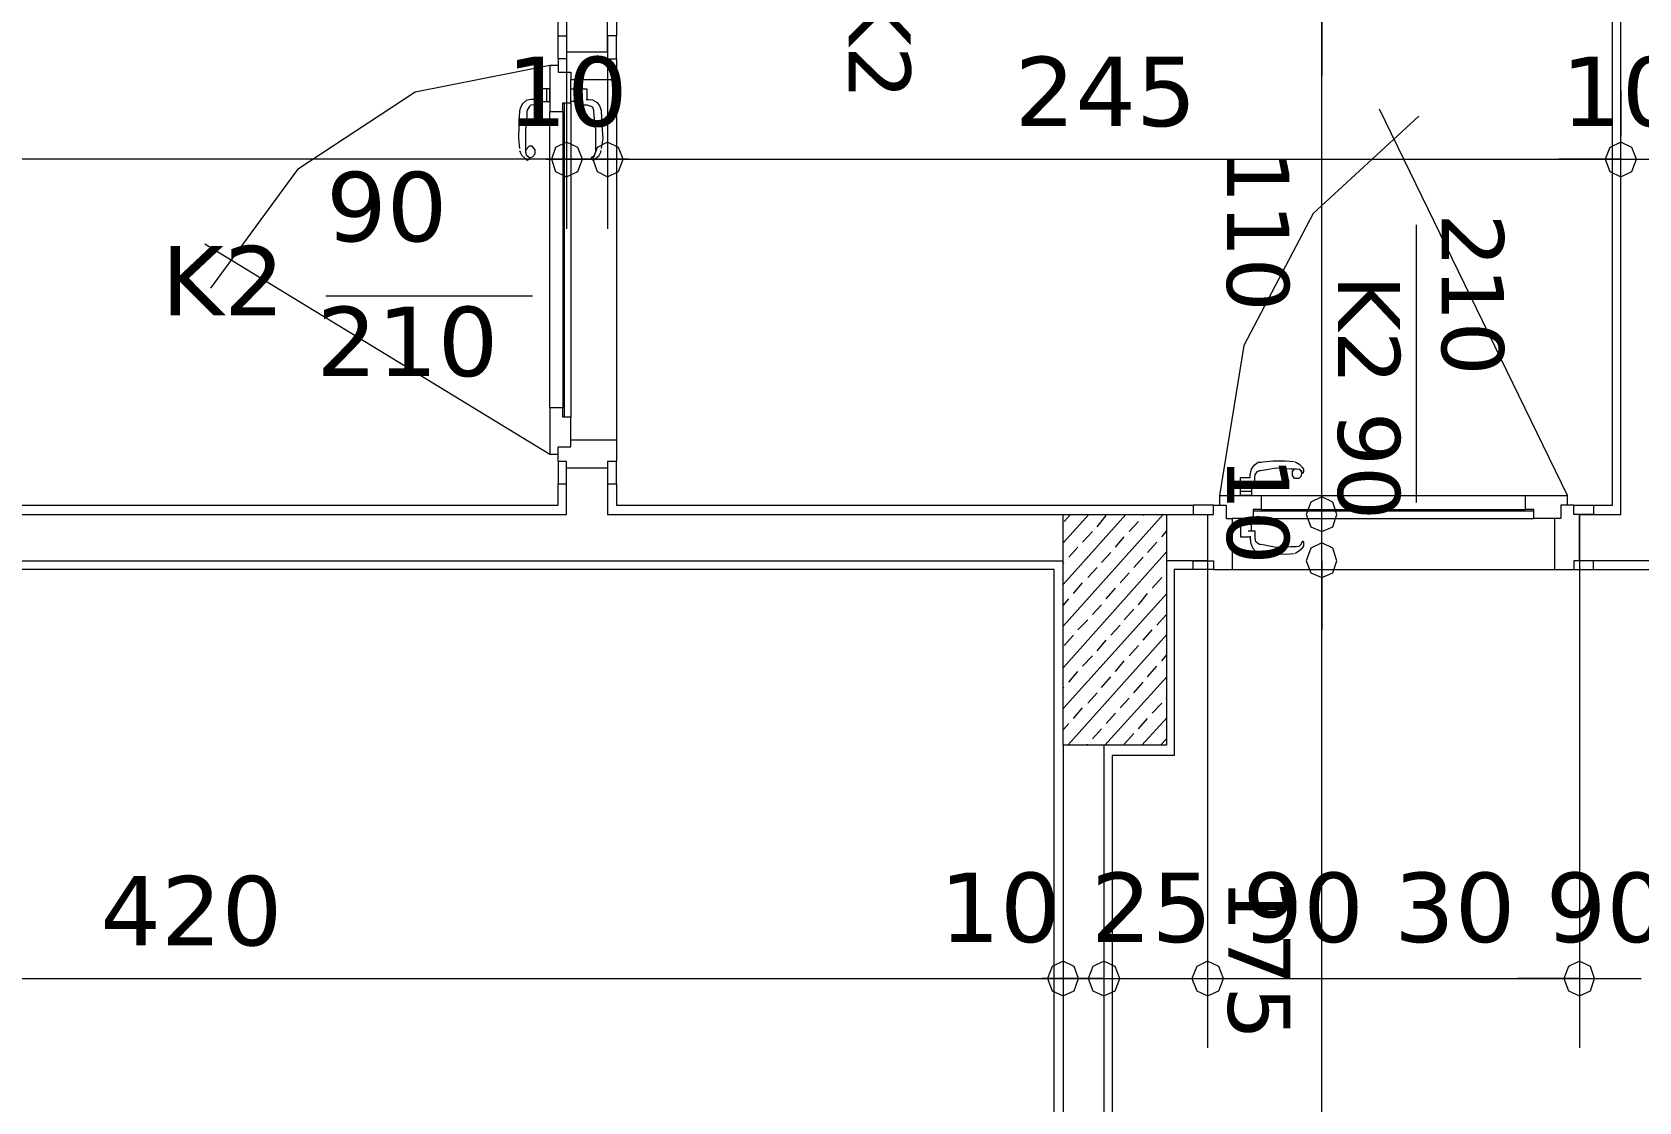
# Model space of a CAD drawing. Header units: millimetres. Extents: x 1.23 to 6.48, y 0.82 to 9.22.
# Drawn here: x 3.178 to 4.393, y 6.322 to 7.132 of the extents above; entities that cross this region are included whole.
import ezdxf

# ---------------------------------------------------------------- set-up
doc = ezdxf.new("R2010")
doc.units = ezdxf.units.MM
doc.layers.add('PDF_Geometry', color=7, linetype='Continuous', true_color=0x66ccff)
doc.layers.add('PDF_Text', color=7, linetype='Continuous')
doc.styles.add('PDF Verdana', font='verdana.ttf')

msp = doc.modelspace()

# ---------------------------------------------------------------- linework, layer by layer
at = {"layer": 'PDF_Geometry', "color": 5, "lineweight": 5}
for p, q in [((3.5823, 7.7114), (3.5823, 7.1168)), ((3.576, 7.1288), (3.576, 7.7049)), ((3.6133, 7.1168), (3.6133, 7.1519)), ((4.3797, 6.7669), (4.3797, 7.1519)), ((3.62, 7.1452), (3.62, 7.1288)), ((4.3734, 6.774), (4.3734, 7.1452)), ((3.5823, 7.1168), (3.6133, 7.1168)), ((3.5823, 6.7669), (3.5823, 6.802)), ((3.5823, 6.802), (3.6133, 6.802)), ((3.6133, 6.802), (3.6133, 6.7669)), ((3.576, 6.774), (3.576, 6.79)), ((3.62, 6.79), (3.62, 6.774)), ((2.6507, 6.774), (3.576, 6.774)), ((3.62, 6.774), (4.0561, 6.774)), ((4.3591, 6.774), (4.3734, 6.774)), ((2.7383, 6.7669), (3.5823, 6.7669)), ((3.6133, 6.7669), (3.9579, 6.7669)), ((4.036, 6.7669), (4.0671, 6.7669)), ((4.0671, 6.7669), (4.0671, 6.7318)), ((4.3484, 6.7318), (4.3484, 6.7669)), ((4.3484, 6.7669), (4.3797, 6.7669)), ((2.7383, 6.7318), (3.9579, 6.7318)), ((3.9512, 6.7253), (2.7442, 6.7253)), ((3.9512, 6.1422), (3.9512, 6.7253)), ((4.0671, 6.7318), (4.036, 6.7318)), ((4.0561, 6.7253), (4.0418, 6.7253)), ((4.0418, 6.7253), (4.0418, 6.5846)), ((4.3797, 6.7318), (4.3484, 6.7318)), ((4.3591, 6.7253), (4.4312, 6.7253)), ((4.411, 6.7318), (4.3797, 6.7318)), ((3.9579, 6.5922), (3.9579, 6.1474)), ((3.9887, 6.5922), (3.9887, 6.1527)), ((4.0418, 6.5846), (3.995, 6.5846)), ((3.995, 6.5846), (3.995, 6.1474))]:
    msp.add_line(p, q, dxfattribs=at)
at = {"layer": 'PDF_Geometry', "color": 7, "lineweight": 5}
for p, q in [((4.1535, 6.7146), (4.1535, 7.2046)), ((4.1535, 7.1519), (4.1535, 7.099)), ((3.5823, 7.1115), (3.5823, 6.9829)), ((3.6133, 7.1168), (3.6133, 6.9829)), ((4.3797, 7.0879), (4.3797, 7.053)), ((4.3797, 7.053), (4.3797, 7.0879)), ((3.574, 7.0445), (3.5709, 7.0356)), ((3.574, 7.0445), (3.5709, 7.0356)), ((3.5823, 7.0485), (3.574, 7.0445)), ((3.5823, 7.0485), (3.574, 7.0445)), ((3.5907, 7.0445), (3.5823, 7.0485)), ((3.5907, 7.0445), (3.5823, 7.0485)), ((3.5943, 7.0356), (3.5907, 7.0445)), ((3.5943, 7.0356), (3.5907, 7.0445)), ((3.6054, 7.0445), (3.6021, 7.0356)), ((3.6054, 7.0445), (3.6021, 7.0356)), ((3.6133, 7.0485), (3.6054, 7.0445)), ((3.6133, 7.0485), (3.6054, 7.0445)), ((3.6216, 7.0445), (3.6133, 7.0485)), ((3.6216, 7.0445), (3.6133, 7.0485)), ((3.6252, 7.0356), (3.6216, 7.0445)), ((3.6252, 7.0356), (3.6216, 7.0445)), ((4.3714, 7.0445), (4.3678, 7.0356)), ((4.3714, 7.0445), (4.3678, 7.0356)), ((4.3797, 7.0485), (4.3714, 7.0445)), ((4.3797, 7.0485), (4.3714, 7.0445)), ((4.388, 7.0445), (4.3797, 7.0485)), ((4.388, 7.0445), (4.3797, 7.0485)), ((4.3915, 7.0356), (4.388, 7.0445)), ((4.3915, 7.0356), (4.388, 7.0445)), ((3.6291, 7.0356), (2.5976, 7.0356)), ((3.5823, 7.0356), (3.5352, 7.0356)), ((3.5669, 7.0356), (4.4268, 7.0356)), ((3.5709, 7.0356), (3.574, 7.0263)), ((3.5709, 7.0356), (3.574, 7.0263)), ((3.574, 7.0263), (3.5823, 7.0223)), ((3.574, 7.0263), (3.5823, 7.0223)), ((3.5823, 7.0223), (3.5907, 7.0263)), ((3.5823, 7.0223), (3.5907, 7.0263)), ((3.5907, 7.0263), (3.5943, 7.0356)), ((3.5907, 7.0263), (3.5943, 7.0356)), ((3.6021, 7.0356), (3.6054, 7.0263)), ((3.6021, 7.0356), (3.6054, 7.0263)), ((3.6054, 7.0263), (3.6133, 7.0223)), ((3.6054, 7.0263), (3.6133, 7.0223)), ((3.6133, 7.0356), (3.6604, 7.0356)), ((3.6133, 7.0223), (3.6216, 7.0263)), ((3.6133, 7.0223), (3.6216, 7.0263)), ((3.6216, 7.0263), (3.6252, 7.0356)), ((3.6216, 7.0263), (3.6252, 7.0356)), ((4.3797, 7.0356), (4.3329, 7.0356)), ((4.3639, 7.0356), (4.802, 7.0356)), ((4.3678, 7.0356), (4.3714, 7.0263)), ((4.3678, 7.0356), (4.3714, 7.0263)), ((4.3714, 7.0263), (4.3797, 7.0223)), ((4.3714, 7.0263), (4.3797, 7.0223)), ((4.3797, 7.0223), (4.388, 7.0263)), ((4.3797, 7.0223), (4.388, 7.0263)), ((4.388, 7.0263), (4.3915, 7.0356)), ((4.388, 7.0263), (4.3915, 7.0356)), ((4.1535, 6.7669), (4.1535, 6.8196)), ((4.1535, 6.0322), (4.1535, 6.7847)), ((4.1452, 6.7762), (4.1417, 6.7669)), ((4.1452, 6.7762), (4.1417, 6.7669)), ((4.1535, 6.7802), (4.1452, 6.7762)), ((4.1535, 6.7802), (4.1452, 6.7762)), ((4.1618, 6.7762), (4.1535, 6.7802)), ((4.1618, 6.7762), (4.1535, 6.7802)), ((4.165, 6.7669), (4.1618, 6.7762)), ((4.165, 6.7669), (4.1618, 6.7762)), ((4.1417, 6.7669), (4.1452, 6.7576)), ((4.1417, 6.7669), (4.1452, 6.7576)), ((4.1452, 6.7576), (4.1535, 6.754)), ((4.1452, 6.7576), (4.1535, 6.754)), ((4.1535, 6.754), (4.1618, 6.7576)), ((4.1535, 6.754), (4.1618, 6.7576)), ((4.1618, 6.7576), (4.165, 6.7669)), ((4.1618, 6.7576), (4.165, 6.7669)), ((4.1535, 6.7453), (4.1452, 6.7413)), ((4.1535, 6.7453), (4.1452, 6.7413)), ((4.1618, 6.7413), (4.1535, 6.7453)), ((4.1618, 6.7413), (4.1535, 6.7453)), ((4.1452, 6.7413), (4.1417, 6.7318)), ((4.1452, 6.7413), (4.1417, 6.7318)), ((4.165, 6.7318), (4.1618, 6.7413)), ((4.165, 6.7318), (4.1618, 6.7413)), ((4.0671, 6.7318), (4.0671, 6.3634)), ((4.1417, 6.7318), (4.1452, 6.7226)), ((4.1417, 6.7318), (4.1452, 6.7226)), ((4.1452, 6.7226), (4.1535, 6.7191)), ((4.1452, 6.7226), (4.1535, 6.7191)), ((4.1535, 6.7318), (4.1535, 6.6795)), ((4.1535, 6.7191), (4.1618, 6.7226)), ((4.1535, 6.7191), (4.1618, 6.7226)), ((4.1618, 6.7226), (4.165, 6.7318)), ((4.1618, 6.7226), (4.165, 6.7318)), ((4.3484, 6.7318), (4.3484, 6.3634)), ((3.9579, 6.429), (3.9496, 6.425)), ((3.9579, 6.429), (3.9496, 6.425)), ((3.9661, 6.425), (3.9579, 6.429)), ((3.9661, 6.425), (3.9579, 6.429)), ((3.9887, 6.429), (3.9804, 6.425)), ((3.9887, 6.429), (3.9804, 6.425)), ((3.9972, 6.425), (3.9887, 6.429)), ((3.9972, 6.425), (3.9887, 6.429)), ((4.0671, 6.429), (4.0589, 6.425)), ((4.0671, 6.429), (4.0589, 6.425)), ((4.0756, 6.425), (4.0671, 6.429)), ((4.0756, 6.425), (4.0671, 6.429)), ((4.3484, 6.429), (4.3401, 6.425)), ((4.3484, 6.429), (4.3401, 6.425)), ((4.3568, 6.425), (4.3484, 6.429)), ((4.3568, 6.425), (4.3484, 6.429)), ((3.9496, 6.425), (3.946, 6.4157)), ((3.9496, 6.425), (3.946, 6.4157)), ((3.9694, 6.4157), (3.9661, 6.425)), ((3.9694, 6.4157), (3.9661, 6.425)), ((3.9804, 6.425), (3.9769, 6.4157)), ((3.9804, 6.425), (3.9769, 6.4157)), ((4.0007, 6.4157), (3.9972, 6.425)), ((4.0007, 6.4157), (3.9972, 6.425)), ((4.0589, 6.425), (4.0553, 6.4157)), ((4.0589, 6.425), (4.0553, 6.4157)), ((4.0792, 6.4157), (4.0756, 6.425)), ((4.0792, 6.4157), (4.0756, 6.425)), ((4.3401, 6.425), (4.3365, 6.4157)), ((4.3401, 6.425), (4.3365, 6.4157)), ((4.3599, 6.4157), (4.3568, 6.425)), ((4.3599, 6.4157), (4.3568, 6.425)), ((2.5976, 6.4157), (4.0041, 6.4157)), ((3.9108, 6.4157), (4.036, 6.4157)), ((3.9887, 6.4157), (3.9419, 6.4157)), ((3.946, 6.4157), (3.9496, 6.4065)), ((3.946, 6.4157), (3.9496, 6.4065)), ((3.9496, 6.4065), (3.9579, 6.4028)), ((3.9496, 6.4065), (3.9579, 6.4028)), ((3.9579, 6.4028), (3.9661, 6.4065)), ((3.9579, 6.4028), (3.9661, 6.4065)), ((3.9661, 6.4065), (3.9694, 6.4157)), ((3.9661, 6.4065), (3.9694, 6.4157)), ((3.9769, 6.4157), (3.9804, 6.4065)), ((3.9769, 6.4157), (3.9804, 6.4065)), ((3.9804, 6.4065), (3.9887, 6.4028)), ((3.9804, 6.4065), (3.9887, 6.4028)), ((3.9887, 6.4028), (3.9972, 6.4065)), ((3.9887, 6.4028), (3.9972, 6.4065)), ((3.9972, 6.4065), (4.0007, 6.4157)), ((3.9972, 6.4065), (4.0007, 6.4157)), ((4.02, 6.4157), (4.3951, 6.4157)), ((4.0553, 6.4157), (4.0589, 6.4065)), ((4.0553, 6.4157), (4.0589, 6.4065)), ((4.0589, 6.4065), (4.0671, 6.4028)), ((4.0589, 6.4065), (4.0671, 6.4028)), ((4.0671, 6.4157), (4.1139, 6.4157)), ((4.0671, 6.4028), (4.0756, 6.4065)), ((4.0671, 6.4028), (4.0756, 6.4065)), ((4.0756, 6.4065), (4.0792, 6.4157)), ((4.0756, 6.4065), (4.0792, 6.4157)), ((4.3484, 6.4157), (4.3018, 6.4157)), ((4.3365, 6.4157), (4.3401, 6.4065)), ((4.3365, 6.4157), (4.3401, 6.4065)), ((4.3401, 6.4065), (4.3484, 6.4028)), ((4.3401, 6.4065), (4.3484, 6.4028)), ((4.3484, 6.4028), (4.3568, 6.4065)), ((4.3484, 6.4028), (4.3568, 6.4065)), ((4.3568, 6.4065), (4.3599, 6.4157)), ((4.3568, 6.4065), (4.3599, 6.4157))]:
    msp.add_line(p, q, dxfattribs=at)
at = {"layer": 'PDF_Geometry', "lineweight": 5}
for p, q in [((3.576, 7.1115), (3.576, 7.1288)), ((3.576, 7.1288), (3.5823, 7.1288)), ((3.5823, 7.1288), (3.5823, 7.1168)), ((3.62, 7.1288), (3.6133, 7.1288)), ((3.6133, 7.1288), (3.6133, 7.1168)), ((3.62, 7.1115), (3.62, 7.1288)), ((3.576, 7.1115), (3.576, 7.1014)), ((3.5823, 7.1115), (3.576, 7.1115)), ((3.5823, 7.1168), (3.6133, 7.1168)), ((3.5823, 7.1168), (3.5823, 7.1115)), ((3.6133, 7.1168), (3.6133, 7.1115)), ((3.6133, 7.1115), (3.62, 7.1115)), ((3.62, 7.1115), (3.62, 7.0959)), ((3.5696, 7.1066), (3.4678, 7.0863)), ((3.576, 7.1066), (3.5696, 7.1066)), ((3.5696, 7.1066), (3.5696, 7.0716)), ((3.576, 7.1014), (3.5855, 7.1014)), ((3.5855, 7.1014), (3.5855, 7.0959)), ((3.4678, 7.0863), (3.3787, 7.0278)), ((3.5696, 7.0888), (3.5578, 7.0888)), ((3.5578, 7.0888), (3.5578, 7.0808)), ((3.5674, 7.0792), (3.5674, 7.0888)), ((3.5696, 7.0792), (3.5696, 7.0888)), ((3.5855, 7.0959), (3.62, 7.0959)), ((3.5855, 7.0783), (3.5855, 7.0959)), ((3.5855, 7.0792), (3.5855, 7.0888)), ((3.5855, 7.0888), (3.5977, 7.0888)), ((3.5883, 7.0792), (3.5883, 7.0888)), ((3.5977, 7.0888), (3.5977, 7.0808)), ((3.62, 7.0959), (3.62, 6.8233)), ((3.5471, 7.0743), (3.5467, 7.0716)), ((3.549, 7.0774), (3.5471, 7.0743)), ((3.5518, 7.0799), (3.549, 7.0774)), ((3.5553, 7.0808), (3.5518, 7.0799)), ((3.5539, 7.0752), (3.5526, 7.0728)), ((3.5553, 7.0765), (3.5539, 7.0752)), ((3.5578, 7.0808), (3.5553, 7.0808)), ((3.5578, 7.0768), (3.5553, 7.0765)), ((3.5586, 7.0768), (3.5578, 7.0768)), ((3.5614, 7.0768), (3.5586, 7.0768)), ((3.5614, 7.0826), (3.5614, 7.0768)), ((3.5614, 7.0792), (3.5696, 7.0792)), ((3.5795, 7.0716), (3.5795, 7.0783)), ((3.5795, 7.0783), (3.5855, 7.0783)), ((3.5804, 7.0783), (3.5804, 6.8405)), ((3.5938, 7.0792), (3.5855, 7.0792)), ((3.5855, 7.0783), (3.5855, 6.8405)), ((3.5938, 7.0826), (3.5938, 7.0768)), ((3.5938, 7.0768), (3.5966, 7.0768)), ((3.5966, 7.0768), (3.5977, 7.0768)), ((3.5971, 7.0808), (3.6018, 7.0805)), ((3.5977, 7.0808), (3.5994, 7.0808)), ((3.5977, 7.0768), (3.5998, 7.0759)), ((3.5998, 7.0759), (3.6018, 7.0752)), ((3.6018, 7.0805), (3.6054, 7.0786)), ((3.6018, 7.0752), (3.6026, 7.0728)), ((3.6054, 7.0786), (3.6073, 7.0759)), ((3.6073, 7.0759), (3.6084, 7.0728)), ((4.3393, 6.7811), (4.1972, 7.0734)), ((3.5463, 7.061), (3.5459, 7.0512)), ((3.5467, 7.0728), (3.5463, 7.061)), ((3.5523, 7.0681), (3.5511, 7.0583)), ((3.5526, 7.0728), (3.5523, 7.0721)), ((3.5523, 7.0721), (3.5523, 7.0681)), ((3.5696, 6.8476), (3.5696, 7.0716)), ((3.5696, 7.0716), (3.5795, 7.0716)), ((3.5795, 7.0716), (3.5795, 6.8476)), ((3.6026, 7.0728), (3.6026, 7.0721)), ((3.6026, 7.0721), (3.6029, 7.0681)), ((3.6029, 7.0681), (3.6042, 7.0583)), ((3.6084, 7.0728), (3.6089, 7.061)), ((3.6089, 7.061), (3.6097, 7.0512)), ((4.2269, 7.0681), (4.1469, 6.9945)), ((3.5459, 7.0512), (3.5467, 7.0436)), ((3.5511, 7.0583), (3.5511, 7.0463)), ((3.6042, 7.0583), (3.6042, 7.0463)), ((3.6097, 7.0512), (3.6084, 7.0436)), ((3.5467, 7.0423), (3.5471, 7.041)), ((3.5471, 7.041), (3.5484, 7.0383)), ((3.5484, 7.0383), (3.5506, 7.0365)), ((3.5511, 7.0463), (3.5511, 7.0419)), ((3.5515, 7.0428), (3.5511, 7.041)), ((3.5511, 7.0419), (3.5518, 7.0388)), ((3.5511, 7.041), (3.5518, 7.0388)), ((3.5539, 7.0454), (3.5515, 7.0428)), ((3.5518, 7.0388), (3.5542, 7.037)), ((3.5518, 7.0388), (3.5534, 7.0374)), ((3.5534, 7.0374), (3.5542, 7.037)), ((3.5562, 7.0454), (3.5539, 7.0454)), ((3.5542, 7.037), (3.5566, 7.0374)), ((3.5547, 7.0365), (3.5542, 7.037)), ((3.5542, 7.037), (3.5547, 7.037)), ((3.5586, 7.0428), (3.5562, 7.0454)), ((3.5566, 7.0374), (3.5586, 7.0396)), ((3.5586, 7.0396), (3.5586, 7.0428)), ((3.6013, 7.037), (3.601, 7.037)), ((3.601, 7.037), (3.601, 7.0365)), ((3.6021, 7.0374), (3.6013, 7.037)), ((3.6034, 7.0388), (3.6021, 7.0374)), ((3.6042, 7.041), (3.6034, 7.0388)), ((3.6042, 7.0463), (3.6042, 7.0419)), ((3.6042, 7.0419), (3.6042, 7.041)), ((3.6045, 7.0365), (3.607, 7.0383)), ((3.607, 7.0383), (3.6081, 7.041)), ((3.6081, 7.041), (3.6084, 7.0423)), ((3.3787, 7.0278), (3.3129, 6.9381)), ((3.5506, 7.0365), (3.5515, 7.0356)), ((3.5515, 7.0356), (3.5523, 7.0348)), ((3.5523, 7.0348), (3.5526, 7.0348)), ((3.5526, 7.0348), (3.5542, 7.0356)), ((3.5542, 7.0356), (3.5547, 7.0361)), ((3.5547, 7.0361), (3.5547, 7.0365)), ((3.601, 7.0365), (3.601, 7.0361)), ((3.601, 7.0361), (3.6013, 7.0356)), ((3.6013, 7.0356), (3.6021, 7.0348)), ((3.6021, 7.0348), (3.6029, 7.0348)), ((3.6029, 7.0348), (3.6034, 7.0356)), ((3.6034, 7.0356), (3.6045, 7.0365)), ((4.1469, 6.9945), (4.0946, 6.8947)), ((3.5696, 6.8122), (3.3087, 6.9714)), ((4.0946, 6.8947), (4.0762, 6.7811)), ((3.5795, 6.8476), (3.5696, 6.8476)), ((3.5696, 6.8476), (3.5696, 6.8122)), ((3.5795, 6.8405), (3.5795, 6.8476)), ((3.5855, 6.8405), (3.5795, 6.8405)), ((3.5855, 6.8233), (3.5855, 6.8405)), ((3.576, 6.8069), (3.576, 6.818)), ((3.576, 6.818), (3.5855, 6.818)), ((3.5855, 6.818), (3.5855, 6.8233)), ((3.5855, 6.8233), (3.62, 6.8233)), ((3.62, 6.8233), (3.62, 6.8069)), ((3.576, 6.8122), (3.5696, 6.8122)), ((3.5823, 6.8069), (3.576, 6.8069)), ((3.576, 6.8069), (3.576, 6.79)), ((3.5823, 6.802), (3.5823, 6.8069)), ((3.62, 6.8069), (3.6133, 6.8069)), ((3.6133, 6.8069), (3.6133, 6.802)), ((3.62, 6.79), (3.62, 6.8069)), ((4.1024, 6.8042), (4.1053, 6.8064)), ((4.1053, 6.8064), (4.1076, 6.8064)), ((4.1064, 6.8064), (4.1167, 6.8073)), ((4.1167, 6.8073), (4.1258, 6.8073)), ((4.1258, 6.8073), (4.1326, 6.8069)), ((4.1345, 6.806), (4.1334, 6.8064)), ((4.137, 6.8045), (4.1345, 6.806)), ((3.5823, 6.79), (3.5823, 6.802)), ((3.5823, 6.802), (3.6133, 6.802)), ((3.6133, 6.802), (3.6133, 6.79)), ((4.0921, 6.7811), (4.0921, 6.7949)), ((4.0921, 6.7949), (4.0993, 6.7949)), ((4.0993, 6.7967), (4.1004, 6.8011)), ((4.0993, 6.7949), (4.0993, 6.7967)), ((4.1004, 6.8011), (4.1024, 6.8042)), ((4.1029, 6.7949), (4.1032, 6.7971)), ((4.1029, 6.7934), (4.1029, 6.7949)), ((4.1029, 6.7904), (4.1029, 6.7934)), ((4.1032, 6.7971), (4.1048, 6.7993)), ((4.1048, 6.7993), (4.1064, 6.8002)), ((4.1064, 6.8002), (4.1072, 6.8002)), ((4.1072, 6.8002), (4.1103, 6.8005)), ((4.1103, 6.8005), (4.1191, 6.802)), ((4.1191, 6.802), (4.1301, 6.8014)), ((4.1301, 6.8014), (4.1337, 6.8014)), ((4.1314, 6.7993), (4.1329, 6.8014)), ((4.1314, 6.7962), (4.1314, 6.7993)), ((4.1329, 6.794), (4.1314, 6.7962)), ((4.1329, 6.8014), (4.1345, 6.8014)), ((4.1361, 6.794), (4.1329, 6.794)), ((4.1337, 6.8014), (4.137, 6.8011)), ((4.1345, 6.8014), (4.1365, 6.8011)), ((4.1378, 6.7958), (4.1361, 6.794)), ((4.1365, 6.8011), (4.1381, 6.7998)), ((4.1389, 6.8024), (4.137, 6.8045)), ((4.137, 6.8011), (4.1381, 6.7989)), ((4.1381, 6.7989), (4.1378, 6.7958)), ((4.1381, 6.7998), (4.1384, 6.7989)), ((4.1384, 6.7989), (4.1384, 6.7984)), ((4.1384, 6.7984), (4.1389, 6.7984)), ((4.14, 6.8011), (4.1389, 6.8024)), ((4.1389, 6.7984), (4.14, 6.7989)), ((4.1389, 6.7984), (4.1397, 6.7984)), ((4.14, 6.8005), (4.14, 6.8011)), ((4.14, 6.7998), (4.14, 6.8005)), ((4.14, 6.7989), (4.14, 6.7998)), ((3.576, 6.79), (3.5823, 6.79)), ((3.6133, 6.79), (3.62, 6.79)), ((4.1004, 6.7842), (4.0921, 6.7842)), ((4.0977, 6.7904), (4.1029, 6.7904)), ((4.1004, 6.7904), (4.1004, 6.7811)), ((4.0715, 6.774), (4.0561, 6.774)), ((4.0561, 6.774), (4.0561, 6.7669)), ((4.0715, 6.774), (4.0811, 6.774)), ((4.0715, 6.7669), (4.0715, 6.774)), ((4.0762, 6.7811), (4.1076, 6.7811)), ((4.0762, 6.7811), (4.0762, 6.774)), ((4.0811, 6.774), (4.0811, 6.7638)), ((4.1004, 6.7811), (4.0921, 6.7811)), ((4.1076, 6.7705), (4.1017, 6.7705)), ((4.1017, 6.7705), (4.1017, 6.7638)), ((4.1017, 6.7696), (4.3139, 6.7696)), ((4.1076, 6.7811), (4.3076, 6.7811)), ((4.1076, 6.7811), (4.1076, 6.7705)), ((4.1076, 6.7705), (4.3076, 6.7705)), ((4.3076, 6.7811), (4.3393, 6.7811)), ((4.3076, 6.7705), (4.3076, 6.7811)), ((4.3139, 6.7705), (4.3076, 6.7705)), ((4.3139, 6.7638), (4.3139, 6.7705)), ((4.3441, 6.774), (4.3342, 6.774)), ((4.3342, 6.774), (4.3342, 6.7638)), ((4.3393, 6.774), (4.3393, 6.7811)), ((4.3441, 6.7669), (4.3441, 6.774)), ((4.3441, 6.774), (4.3591, 6.774)), ((4.3591, 6.774), (4.3591, 6.7669)), ((4.0561, 6.7669), (4.0671, 6.7669)), ((4.0671, 6.7669), (4.0715, 6.7669)), ((4.0671, 6.7669), (4.0671, 6.7318)), ((4.0811, 6.7638), (4.0858, 6.7638)), ((4.0858, 6.7638), (4.0858, 6.7253)), ((4.1017, 6.7638), (4.0858, 6.7638)), ((4.1004, 6.7638), (4.0921, 6.7638)), ((4.0921, 6.7638), (4.0921, 6.75)), ((4.1004, 6.7602), (4.0921, 6.7602)), ((4.1004, 6.7545), (4.1004, 6.7638)), ((4.1017, 6.7638), (4.3139, 6.7638)), ((4.3294, 6.7638), (4.3139, 6.7638)), ((4.3342, 6.7638), (4.3294, 6.7638)), ((4.3294, 6.7638), (4.3294, 6.7253)), ((4.3484, 6.7669), (4.3441, 6.7669)), ((4.3591, 6.7669), (4.3484, 6.7669)), ((4.3484, 6.7669), (4.3484, 6.7318)), ((4.0921, 6.75), (4.0993, 6.75)), ((4.0977, 6.7545), (4.1029, 6.7545)), ((4.0993, 6.7505), (4.0996, 6.7456)), ((4.0993, 6.75), (4.0993, 6.7475)), ((4.0996, 6.7456), (4.1012, 6.7416)), ((4.1029, 6.7545), (4.1029, 6.7509)), ((4.1029, 6.7509), (4.1029, 6.7496)), ((4.1029, 6.7496), (4.1032, 6.7469)), ((4.1032, 6.7469), (4.1048, 6.7453)), ((4.1048, 6.7453), (4.1064, 6.7444)), ((4.1381, 6.7447), (4.1384, 6.746)), ((4.1389, 6.746), (4.1384, 6.746)), ((4.1384, 6.746), (4.1389, 6.746)), ((4.14, 6.746), (4.1389, 6.7466)), ((4.1389, 6.7466), (4.1389, 6.746)), ((4.14, 6.7447), (4.14, 6.746)), ((4.1012, 6.7416), (4.1037, 6.7389)), ((4.1037, 6.7389), (4.1064, 6.7376)), ((4.1064, 6.7444), (4.1072, 6.7444)), ((4.1064, 6.7376), (4.1167, 6.7373)), ((4.1072, 6.7444), (4.1103, 6.7438)), ((4.1103, 6.7438), (4.1191, 6.742)), ((4.1167, 6.7373), (4.1258, 6.7367)), ((4.1191, 6.742), (4.1301, 6.7426)), ((4.1258, 6.7367), (4.1326, 6.7373)), ((4.1301, 6.7426), (4.1337, 6.7426)), ((4.1334, 6.7376), (4.1345, 6.738)), ((4.1337, 6.7426), (4.1345, 6.7426)), ((4.1345, 6.7426), (4.1365, 6.7429)), ((4.1345, 6.738), (4.137, 6.7398)), ((4.1365, 6.7429), (4.1381, 6.7447)), ((4.137, 6.7398), (4.1389, 6.7416)), ((4.1389, 6.7416), (4.14, 6.7429)), ((4.14, 6.7444), (4.14, 6.7447)), ((4.14, 6.7429), (4.14, 6.7444)), ((4.0561, 6.7253), (4.0561, 6.7318)), ((4.0561, 6.7318), (4.0671, 6.7318)), ((4.0715, 6.7253), (4.0561, 6.7253)), ((4.0671, 6.7318), (4.0715, 6.7318)), ((4.0715, 6.7318), (4.0715, 6.7253)), ((4.0715, 6.7253), (4.0858, 6.7253)), ((4.0858, 6.7253), (4.3294, 6.7253)), ((4.3294, 6.7253), (4.3441, 6.7253)), ((4.3484, 6.7318), (4.3441, 6.7318)), ((4.3441, 6.7318), (4.3441, 6.7253)), ((4.3441, 6.7253), (4.3591, 6.7253)), ((4.3591, 6.7318), (4.3484, 6.7318)), ((4.3591, 6.7253), (4.3591, 6.7318))]:
    msp.add_line(p, q, dxfattribs=at)
at = {"layer": 'PDF_Geometry', "color": 1, "lineweight": 5}
for p, q in [((3.5828, 7.1288), (3.5823, 7.1288)), ((3.5823, 7.1288), (3.5828, 7.1288)), ((3.6133, 7.0356), (3.6141, 7.0356)), ((4.3802, 7.0356), (4.3797, 7.0356)), ((4.3797, 7.0356), (4.3802, 7.0356)), ((4.3797, 7.0356), (4.3802, 7.0356)), ((4.2248, 6.9859), (4.2248, 6.8109)), ((3.5566, 6.932), (3.4001, 6.932)), ((4.2248, 6.8109), (4.2248, 6.7934)), ((4.2248, 6.7934), (4.2248, 6.7758)), ((3.9579, 6.5922), (3.9579, 6.7669)), ((3.9579, 6.7669), (4.036, 6.7669)), ((3.9582, 6.7456), (3.9773, 6.7669)), ((3.9582, 6.7142), (4.0054, 6.7669)), ((3.9582, 6.6827), (4.0335, 6.7669)), ((3.9587, 6.7616), (3.9634, 6.7669)), ((3.9837, 6.7576), (3.9903, 6.766)), ((4.0077, 6.754), (4.0149, 6.7616)), ((4.0184, 6.766), (4.0192, 6.7669)), ((4.036, 6.7669), (4.036, 6.5922)), ((3.9725, 6.746), (3.9801, 6.754)), ((3.9975, 6.742), (4.0041, 6.75)), ((4.0217, 6.738), (4.0288, 6.746)), ((4.0324, 6.75), (4.0363, 6.7545)), ((3.9582, 6.6511), (4.0363, 6.7389)), ((3.9622, 6.7346), (3.9689, 6.742)), ((3.9868, 6.7306), (3.9939, 6.738)), ((4.0113, 6.7266), (4.0184, 6.7346)), ((3.9582, 6.7302), (3.9587, 6.7306)), ((3.9765, 6.7191), (3.9837, 6.7266)), ((4.0011, 6.7151), (4.0077, 6.7226)), ((4.036, 6.7226), (4.0363, 6.7231)), ((3.9658, 6.7071), (3.9725, 6.7151)), ((3.9903, 6.7031), (3.9975, 6.7111)), ((4.0252, 6.7111), (4.0324, 6.7191)), ((3.9582, 6.6202), (4.0363, 6.7071)), ((3.9582, 6.6982), (3.9622, 6.7031)), ((3.9801, 6.6911), (3.9868, 6.6986)), ((4.0149, 6.6986), (4.0217, 6.7071)), ((3.9689, 6.6795), (3.9765, 6.6871)), ((4.0041, 6.6871), (4.0113, 6.6951)), ((4.0288, 6.6831), (4.036, 6.6911)), ((3.9587, 6.6677), (3.9658, 6.6755)), ((3.9614, 6.5922), (4.0363, 6.676)), ((3.9939, 6.6755), (4.0011, 6.6831)), ((4.0184, 6.6717), (4.0252, 6.6795)), ((3.9725, 6.652), (3.9801, 6.66)), ((3.9837, 6.6637), (3.9903, 6.6717)), ((4.0077, 6.66), (4.0149, 6.6677)), ((4.0324, 6.656), (4.0363, 6.6606)), ((3.9622, 6.64), (3.9689, 6.648)), ((3.9975, 6.648), (4.0041, 6.656)), ((4.0217, 6.644), (4.0288, 6.652)), ((3.9582, 6.6357), (3.9587, 6.636)), ((3.9868, 6.636), (3.9939, 6.644)), ((3.9895, 6.5922), (4.0363, 6.644)), ((4.0113, 6.632), (4.0184, 6.64)), ((3.9765, 6.6242), (3.9837, 6.632)), ((4.0011, 6.6206), (4.0077, 6.628)), ((4.0252, 6.6166), (4.0324, 6.6242)), ((4.036, 6.628), (4.0363, 6.6286)), ((3.9658, 6.6126), (3.9725, 6.6206)), ((3.9903, 6.6086), (3.9975, 6.6166)), ((4.0149, 6.6046), (4.0217, 6.6126)), ((4.0173, 6.5922), (4.0363, 6.6131)), ((3.9582, 6.6042), (3.9622, 6.6086)), ((3.9801, 6.5971), (3.9868, 6.6046)), ((4.0041, 6.5931), (4.0113, 6.6011)), ((4.036, 6.5922), (3.9579, 6.5922)), ((3.9752, 6.5922), (3.9765, 6.5931)), ((4.0316, 6.5922), (4.036, 6.5971))]:
    msp.add_line(p, q, dxfattribs=at)

# ---------------------------------------------------------------- texts
at = {"layer": 'PDF_Text', "color": 1, "style": 'PDF Verdana'}
msp.add_text('K2', height=0.04694, rotation=270, dxfattribs=at).set_placement((3.7956, 7.1637))
at = {"layer": 'PDF_Text', "style": 'PDF Verdana'}
for s, height, p in [('10', 0.05255, (3.5368, 7.0606)), ('245', 0.05255, (3.9212, 7.0606)), ('10 110 20', 0.05255, (4.3345, 7.0606)), ('90', 0.05255, (3.4004, 6.9735)), ('210', 0.05255, (3.3931, 6.8715)), ('420', 0.05255, (3.2297, 6.4409)), ('10 25 90 30 90 1020 120 10 120 20', 0.052552, (3.8643, 6.4434))]:
    msp.add_text(s, height=height, dxfattribs=at).set_placement(p)
for s, p in [('110', (4.0819, 7.0431)), ('210', (4.2443, 6.9947)), ('K2 90', (4.1658, 6.9481)), ('10', (4.0819, 6.8108)), ('175', (4.0827, 6.492))]:
    msp.add_text(s, height=0.04694, rotation=270, dxfattribs=at).set_placement(p)
at = {"layer": 'PDF_Text', "color": 1, "style": 'PDF Verdana'}
msp.add_text('K2', height=0.05255, dxfattribs=at).set_placement((3.2758, 6.9175))

doc.saveas('drawing.dxf')
